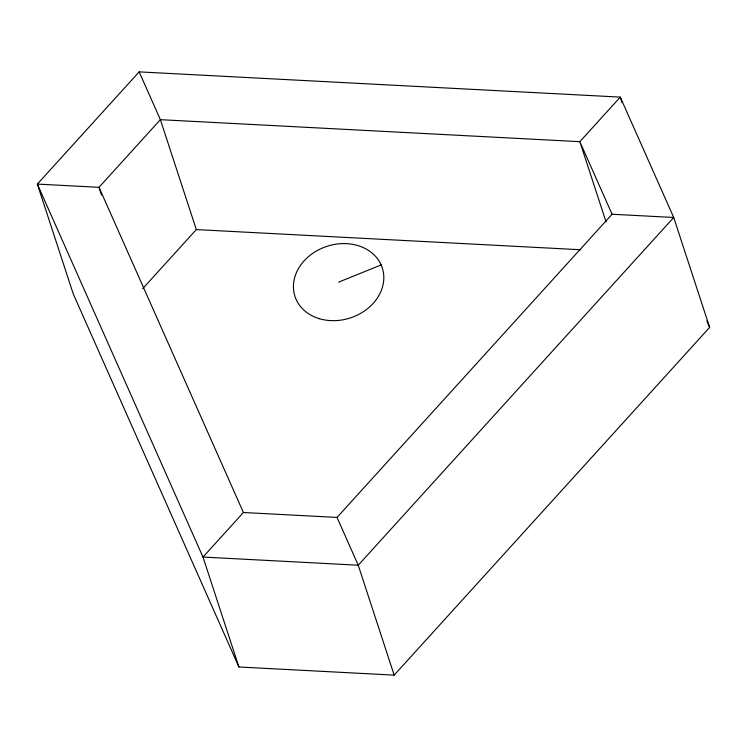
<?xml version="1.0" encoding="UTF-8"?>
<svg xmlns="http://www.w3.org/2000/svg" width="747" height="747" viewBox="0 0 747 747"><rect width="100%" height="100%" fill="white"/><g stroke="black" fill="none" stroke-linecap="round" stroke-linejoin="round"><path stroke-width="1.12" d="M139.157 71.871L37.35 184.089L73.281 294.01L238.909 666.978L394.173 675.129L709.65 327.391L673.719 217.48L620.271 97.119L139.157 71.871L160.381 119.669L196.312 229.581L142.696 288.678M622.064 102.61L620.271 97.119L579.849 141.678L160.381 119.669L98.996 187.32L37.35 184.089L202.988 557.057L358.243 565.208L673.719 217.48L612.073 214.24L337.018 517.419L243.41 512.507L202.988 557.057L238.909 666.978M338.624 282.142L381.157 264.924M196.312 229.581L580.821 249.759M706.811 321.005L709.65 327.391M612.073 214.24L579.849 141.678L606.069 221.915M337.018 517.419L358.243 565.208L394.173 675.129M243.41 512.507L98.996 187.32L101.517 195.014M319.38 318.698A45.941 37.677 -18.1 0 0 383.669 274.429A45.941 37.677 -18.1 0 0 312.816 253.28A45.941 37.677 -18.1 0 0 319.38 318.698"/></g></svg>
